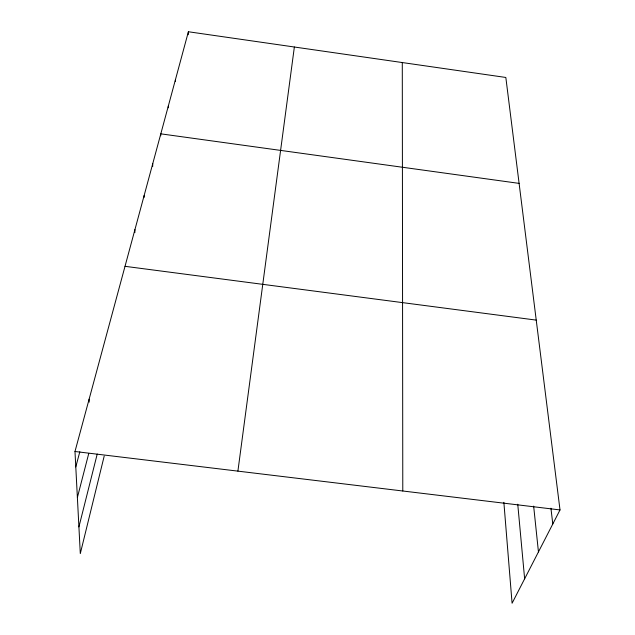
<?xml version="1.0" encoding="UTF-8"?>
<svg xmlns="http://www.w3.org/2000/svg" width="635" height="635" viewBox="0 0 635 635"><rect width="100%" height="100%" fill="white"/><g stroke="black" fill="none" stroke-linecap="round" stroke-linejoin="round"><path stroke-width="0.95" d="M134.89 232.577L134.922 229.632M144.113 197.445L144.145 195.493M152.678 166.545L152.757 163.639M160.742 135.771L160.806 133.842L519.105 183.38M168.275 107.823L168.346 105.918M175.355 81.582L175.435 79.692M188.238 34.711L188.389 31.75L505.833 77.462L560.014 509.937L512.08 603.25L503.865 502.309M237.903 471.13L294.362 47.014M104.188 456.128L80.304 553.593L74.986 451.501L188.389 31.75M78.915 526.907L97.226 454.025M77.383 497.507L88.749 453.493M75.787 466.923L79.819 451.763M74.986 451.501L560.014 509.937M125.016 266.319L536.234 320.111M550.934 508.23L552.791 523.994M533.654 506.119L538.448 551.918M517.755 504.238L524.637 578.81M89.114 399.193L89.218 402.122M402.288 62.547L402.788 490.99"/></g></svg>
